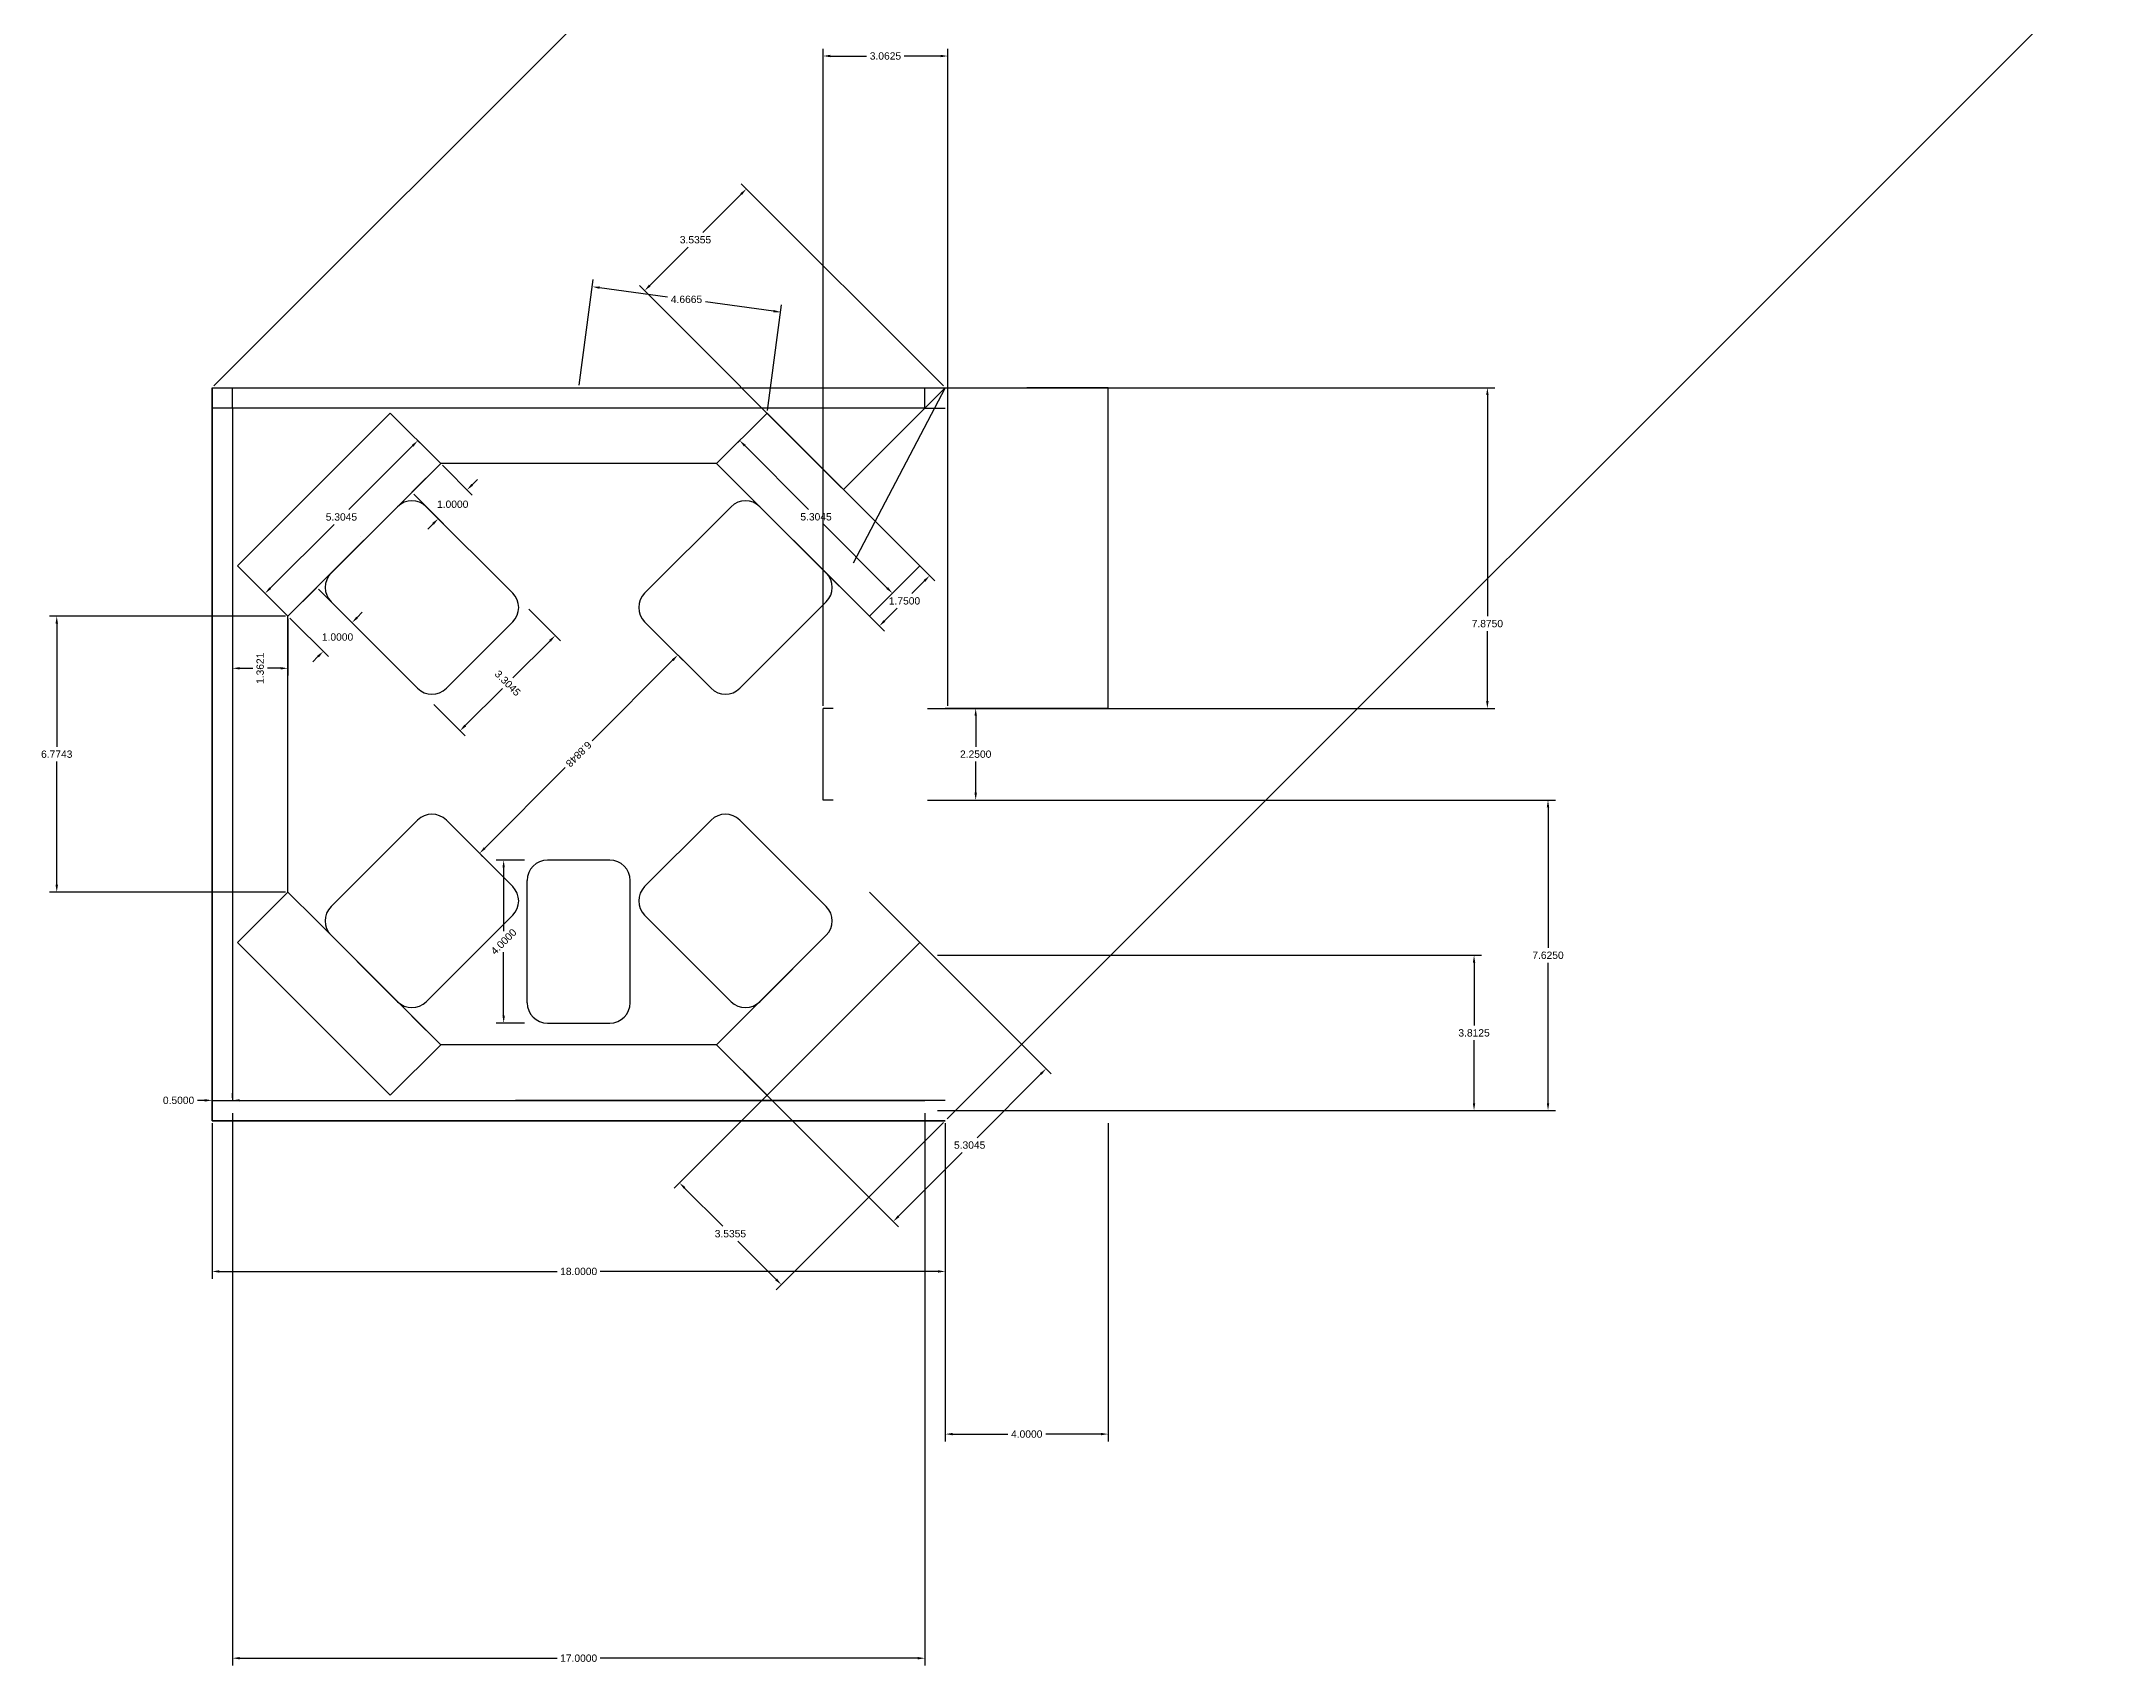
# Model space of a CAD drawing. Header units: inches. Extents: x -3.2 to 47.7, y -12.4 to 47.7.
# Drawn here: x -3.2 to 47.7, y -12.4 to 27.5 of the extents above; entities that cross this region are included whole.
import ezdxf

# ---------------------------------------------------------------- set-up
doc = ezdxf.new("R2010")
doc.units = ezdxf.units.IN
doc.header["$MEASUREMENT"] = 0
doc.styles.get("Standard").update_dxf_attribs({"font": 'arial.ttf'})
doc.dimstyles.get("Standard").update_dxf_attribs({"dimtxt": 0.18, "dimasz": 0.18, "dimexe": 0.18, "dimexo": 0.0625, "dimgap": 0.09, "dimtad": 0, "dimtih": 1, "dimtoh": 1, "dimdec": 4, "dimzin": 0, "dimdsep": 46, "dimtxsty": 'Standard', "dimcen": 0.09, "dimadec": 0, "dimazin": 0, "dimtfac": 1, "dimtdec": 4, "dimtofl": 0, "dimtmove": 0, "dimatfit": 3, "dimfxl": 1, "dimtolj": 1, "dimtzin": 0, "dimarcsym": 0})

# ---------------------------------------------------------------- blocks, each defined once
blk = doc.blocks.new('*D1')
at = {"color": 0, "lineweight": -2, "transparency": 16777216}
for p, q in [((3.613, 14.05), (4.561, 13.102)), ((2.906, 13.343), (3.854, 12.395)), ((4.561, 13.357), (4.688, 13.484)), ((3.599, 12.395), (3.472, 12.268))]:
    blk.add_line(p, q, dxfattribs=at)
at = {"color": 0, "transparency": 16777216}
for points in [[(4.54, 13.378), (4.582, 13.336), (4.434, 13.23)], [(3.578, 12.417), (3.621, 12.374), (3.727, 12.523)]]:
    blk.add_solid(points, dxfattribs=at)
at = {"layer": 'Defpoints', "color": 0, "transparency": 16777216}
for p in [(3.569, 14.094), (2.862, 13.387), (3.727, 12.523)]:
    blk.add_point(p, dxfattribs=at)
at = {"color": 0, "transparency": 16777216, "insert": (4.08, 12.876), "char_height": 0.18, "attachment_point": 5}
blk.add_mtext('\\A1;1.0000', dxfattribs=at)
blk = doc.blocks.new('*D2')
at = {"color": 0, "lineweight": -2, "transparency": 16777216}
for p, q in [((6.657, 17.094), (7.387, 16.363)), ((5.95, 16.387), (6.68, 15.656)), ((7.387, 16.618), (7.515, 16.745)), ((6.426, 15.656), (6.299, 15.529))]:
    blk.add_line(p, q, dxfattribs=at)
at = {"color": 0, "transparency": 16777216}
for points in [[(7.366, 16.639), (7.409, 16.597), (7.26, 16.491)], [(6.405, 15.678), (6.447, 15.635), (6.553, 15.784)]]:
    blk.add_solid(points, dxfattribs=at)
at = {"layer": 'Defpoints', "color": 0, "transparency": 16777216}
for p in [(6.613, 17.138), (5.906, 16.431), (6.553, 15.784)]:
    blk.add_point(p, dxfattribs=at)
at = {"color": 0, "transparency": 16777216, "insert": (6.907, 16.137), "char_height": 0.18, "attachment_point": 5}
blk.add_mtext('\\A1;1.0000', dxfattribs=at)
blk = doc.blocks.new('*D3')
at = {"color": 0, "lineweight": -2, "transparency": 16777216}
for p, q in [((5.923, 17.573), (4.357, 16.007)), ((6.038, 17.713), (6.178, 17.573)), ((2.427, 14.077), (3.993, 15.643)), ((2.288, 13.962), (2.427, 13.822))]:
    blk.add_line(p, q, dxfattribs=at)
at = {"color": 0, "transparency": 16777216}
for points in [[(5.902, 17.594), (5.945, 17.552), (6.051, 17.7)], [(2.406, 14.098), (2.448, 14.056), (2.3, 13.949)]]:
    blk.add_solid(points, dxfattribs=at)
at = {"layer": 'Defpoints', "color": 0, "transparency": 16777216}
for p in [(5.994, 17.757), (2.243, 14.006), (2.3, 13.949)]:
    blk.add_point(p, dxfattribs=at)
at = {"color": 0, "transparency": 16777216, "insert": (4.175, 15.825), "char_height": 0.18, "attachment_point": 5}
blk.add_mtext('\\A1;5.3045', dxfattribs=at)
blk = doc.blocks.new('*D4')
at = {"color": 0, "lineweight": -2, "transparency": 16777216}
for p, q in [((13.962, 17.713), (13.825, 17.576)), ((14.079, 17.576), (15.646, 16.01)), ((17.576, 14.079), (16.009, 15.646)), ((17.712, 13.962), (17.576, 13.825))]:
    blk.add_line(p, q, dxfattribs=at)
at = {"color": 0, "transparency": 16777216}
for points in [[(14.101, 17.597), (14.058, 17.555), (13.952, 17.703)], [(17.597, 14.101), (17.554, 14.058), (17.703, 13.952)]]:
    blk.add_solid(points, dxfattribs=at)
at = {"layer": 'Defpoints', "color": 0, "transparency": 16777216}
for p in [(13.952, 17.703), (14.006, 17.757), (17.757, 14.006)]:
    blk.add_point(p, dxfattribs=at)
at = {"color": 0, "transparency": 16777216, "insert": (15.827, 15.828), "char_height": 0.18, "attachment_point": 5}
blk.add_mtext('\\A1;5.3045', dxfattribs=at)
blk = doc.blocks.new('*D5')
at = {"color": 0, "lineweight": -2, "transparency": 16777216}
for p, q in [((1, 1.562), (1, 1.68)), ((1.5, 1.562), (1.5, 1.68)), ((0.82, 1.5), (0.64, 1.5)), ((1.68, 1.5), (1.86, 1.5))]:
    blk.add_line(p, q, dxfattribs=at)
at = {"color": 0, "transparency": 16777216}
for points in [[(0.82, 1.53), (0.82, 1.47), (1, 1.5)], [(1.68, 1.53), (1.68, 1.47), (1.5, 1.5)]]:
    blk.add_solid(points, dxfattribs=at)
at = {"layer": 'Defpoints', "color": 0, "transparency": 16777216}
for p in [(1, 1.5, 2.5), (1, 1.5), (1.5, 1.5, 2.5)]:
    blk.add_point(p, dxfattribs=at)
at = {"color": 0, "transparency": 16777216, "insert": (0.177, 1.5), "char_height": 0.18, "attachment_point": 5}
blk.add_mtext('\\A1;0.5000', dxfattribs=at)
blk = doc.blocks.new('*D6')
at = {"color": 0, "lineweight": -2, "transparency": 16777216}
for p, q in [((1.5, 1.187), (1.5, -12.378)), ((18.5, 1.187), (18.5, -12.378)), ((1.68, -12.198), (9.475, -12.198)), ((18.32, -12.198), (10.525, -12.198))]:
    blk.add_line(p, q, dxfattribs=at)
at = {"color": 0, "transparency": 16777216}
for points in [[(1.68, -12.168), (1.68, -12.228), (1.5, -12.198)], [(18.32, -12.168), (18.32, -12.228), (18.5, -12.198)]]:
    blk.add_solid(points, dxfattribs=at)
at = {"layer": 'Defpoints', "color": 0, "transparency": 16777216}
for p in [(1.5, 1.25, 2.5), (18.5, 1.25, 2.5), (18.5, -12.198)]:
    blk.add_point(p, dxfattribs=at)
at = {"color": 0, "transparency": 16777216, "insert": (10, -12.198), "char_height": 0.18, "attachment_point": 5}
blk.add_mtext('\\A1;17.0000', dxfattribs=at)
blk = doc.blocks.new('*D7')
at = {"color": 0, "lineweight": -2, "transparency": 16777216}
for p, q in [((16.544, 16.456), (18.745, 14.255)), ((15.307, 15.218), (17.507, 13.018)), ((18.49, 14.255), (18.181, 13.946)), ((17.507, 13.272), (17.817, 13.582))]:
    blk.add_line(p, q, dxfattribs=at)
at = {"color": 0, "transparency": 16777216}
for points in [[(18.469, 14.277), (18.511, 14.234), (18.617, 14.383)], [(17.486, 13.294), (17.528, 13.251), (17.38, 13.145)]]:
    blk.add_solid(points, dxfattribs=at)
at = {"layer": 'Defpoints', "color": 0, "transparency": 16777216}
for p in [(16.5, 16.5), (15.263, 15.263), (18.617, 14.383)]:
    blk.add_point(p, dxfattribs=at)
at = {"color": 0, "transparency": 16777216, "insert": (17.999, 13.764), "char_height": 0.18, "attachment_point": 5}
blk.add_mtext('\\A1;1.7500', dxfattribs=at)
blk = doc.blocks.new('*D8')
at = {"color": 0, "lineweight": -2, "transparency": 16777216}
for p, q in [((12.307, 12.307), (10.328, 10.328)), ((12.478, 12.39), (12.561, 12.307)), ((7.693, 7.693), (9.672, 9.672)), ((7.61, 7.522), (7.693, 7.439))]:
    blk.add_line(p, q, dxfattribs=at)
at = {"color": 0, "transparency": 16777216}
for points in [[(12.328, 12.286), (12.286, 12.328), (12.434, 12.434)], [(7.714, 7.672), (7.672, 7.714), (7.566, 7.566)]]:
    blk.add_solid(points, dxfattribs=at)
at = {"layer": 'Defpoints', "color": 0, "transparency": 16777216}
for p in [(12.434, 12.434), (7.566, 7.566), (7.566, 7.566)]:
    blk.add_point(p, dxfattribs=at)
at = {"color": 0, "transparency": 16777216, "insert": (10, 10), "char_height": 0.18, "attachment_point": 5, "rotation": 225}
blk.add_mtext('\\A1;6.8848', dxfattribs=at)
blk = doc.blocks.new('*D9')
at = {"color": 0, "lineweight": -2, "transparency": 16777216}
for p, q in [((8.778, 13.558), (9.551, 12.785)), ((9.297, 12.785), (8.384, 11.873)), ((6.442, 11.222), (7.215, 10.449)), ((7.215, 10.703), (8.127, 11.616))]:
    blk.add_line(p, q, dxfattribs=at)
at = {"color": 0, "transparency": 16777216}
for points in [[(9.276, 12.807), (9.318, 12.764), (9.424, 12.913)], [(7.193, 10.725), (7.236, 10.682), (7.087, 10.576)]]:
    blk.add_solid(points, dxfattribs=at)
at = {"layer": 'Defpoints', "color": 0, "transparency": 16777216}
for p in [(8.734, 13.603), (6.398, 11.266), (7.087, 10.576)]:
    blk.add_point(p, dxfattribs=at)
at = {"color": 0, "transparency": 16777216, "insert": (8.256, 11.744), "char_height": 0.18, "attachment_point": 5, "rotation": 315}
blk.add_mtext('\\A1;3.3045', dxfattribs=at)
blk = doc.blocks.new('*D10')
at = {"color": 0, "lineweight": -2, "transparency": 16777216}
for p, q in [((2.8, 13.387), (-2.994, 13.387)), ((-2.814, 13.207), (-2.814, 10.182)), ((-2.814, 6.793), (-2.814, 9.818)), ((2.799, 6.613), (-2.994, 6.613))]:
    blk.add_line(p, q, dxfattribs=at)
at = {"color": 0, "transparency": 16777216}
for points in [[(-2.844, 13.207), (-2.784, 13.207), (-2.814, 13.387)], [(-2.844, 6.793), (-2.784, 6.793), (-2.814, 6.613)]]:
    blk.add_solid(points, dxfattribs=at)
at = {"layer": 'Defpoints', "color": 0, "transparency": 16777216}
for p in [(2.862, 13.387), (-2.814, 6.613), (2.862, 6.613)]:
    blk.add_point(p, dxfattribs=at)
at = {"color": 0, "transparency": 16777216, "insert": (-2.814, 10), "char_height": 0.18, "attachment_point": 5}
blk.add_mtext('\\A1;6.7743', dxfattribs=at)
blk = doc.blocks.new('*D11')
at = {"color": 0, "lineweight": -2, "transparency": 16777216}
for p, q in [((1.5, 13.325), (1.5, 11.929)), ((2.862, 13.325), (2.862, 11.929)), ((1.68, 12.109), (1.999, 12.109)), ((2.682, 12.109), (2.363, 12.109))]:
    blk.add_line(p, q, dxfattribs=at)
at = {"color": 0, "transparency": 16777216}
for points in [[(1.68, 12.079), (1.68, 12.139), (1.5, 12.109)], [(2.682, 12.079), (2.682, 12.139), (2.862, 12.109)]]:
    blk.add_solid(points, dxfattribs=at)
at = {"layer": 'Defpoints', "color": 0, "transparency": 16777216}
for p in [(1.5, 13.387), (2.862, 13.387), (1.5, 12.109)]:
    blk.add_point(p, dxfattribs=at)
at = {"color": 0, "transparency": 16777216, "insert": (2.181, 12.109), "char_height": 0.18, "attachment_point": 5, "rotation": 90}
blk.add_mtext('\\A1;1.3621', dxfattribs=at)
blk = doc.blocks.new('*D12')
at = {"color": 0, "lineweight": -2, "transparency": 16777216}
for p, q in [((8.672, 7.398), (7.978, 7.398)), ((8.158, 7.218), (8.158, 5.655)), ((8.158, 3.578), (8.158, 5.14)), ((8.672, 3.398), (7.978, 3.398))]:
    blk.add_line(p, q, dxfattribs=at)
at = {"color": 0, "transparency": 16777216}
for points in [[(8.128, 7.218), (8.188, 7.218), (8.158, 7.398)], [(8.128, 3.578), (8.188, 3.578), (8.158, 3.398)]]:
    blk.add_solid(points, dxfattribs=at)
at = {"layer": 'Defpoints', "color": 0, "transparency": 16777216}
for p in [(8.734, 7.398), (8.158, 3.398), (8.734, 3.398)]:
    blk.add_point(p, dxfattribs=at)
at = {"color": 0, "transparency": 16777216, "insert": (8.158, 5.398), "char_height": 0.18, "attachment_point": 5, "rotation": 45}
blk.add_mtext('\\A1;4.0000', dxfattribs=at)
blk = doc.blocks.new('*D13')
at = {"color": 0, "lineweight": -2, "transparency": 16777216}
for p, q in [((19.063, 19), (32.489, 19)), ((32.309, 18.82), (32.309, 13.388)), ((32.309, 11.305), (32.309, 13.024)), ((19.063, 11.125), (32.489, 11.125))]:
    blk.add_line(p, q, dxfattribs=at)
at = {"color": 0, "transparency": 16777216}
for points in [[(32.279, 18.82), (32.339, 18.82), (32.309, 19)], [(32.279, 11.305), (32.339, 11.305), (32.309, 11.125)]]:
    blk.add_solid(points, dxfattribs=at)
at = {"layer": 'Defpoints', "color": 0, "transparency": 16777216}
for p in [(19, 19, -0.5), (19, 11.125, -0.5), (32.309, 11.125)]:
    blk.add_point(p, dxfattribs=at)
at = {"color": 0, "transparency": 16777216, "insert": (32.309, 13.206), "char_height": 0.18, "attachment_point": 5}
blk.add_mtext('\\A1;7.8750', dxfattribs=at)
blk = doc.blocks.new('*D14')
at = {"color": 0, "lineweight": -2, "transparency": 16777216}
for p, q in [((19, 0.938), (19, -6.875)), ((23, 0.938), (23, -6.875)), ((19.18, -6.695), (20.533, -6.695)), ((22.82, -6.695), (21.467, -6.695))]:
    blk.add_line(p, q, dxfattribs=at)
at = {"color": 0, "transparency": 16777216}
for points in [[(19.18, -6.665), (19.18, -6.725), (19, -6.695)], [(22.82, -6.665), (22.82, -6.725), (23, -6.695)]]:
    blk.add_solid(points, dxfattribs=at)
at = {"layer": 'Defpoints', "color": 0, "transparency": 16777216}
for p in [(19, 1, 2.5), (23, 1, -1.5), (23, -6.695)]:
    blk.add_point(p, dxfattribs=at)
at = {"color": 0, "transparency": 16777216, "insert": (21, -6.695), "char_height": 0.18, "attachment_point": 5}
blk.add_mtext('\\A1;4.0000', dxfattribs=at)
blk = doc.blocks.new('*D15')
at = {"color": 0, "lineweight": -2, "transparency": 16777216}
for p, q in [((16.456, 3.456), (12.348, -0.652)), ((18.956, 0.956), (14.848, -3.152)), ((12.602, -0.652), (13.543, -1.593)), ((14.848, -2.898), (13.907, -1.957))]:
    blk.add_line(p, q, dxfattribs=at)
at = {"color": 0, "transparency": 16777216}
for points in [[(12.623, -0.631), (12.581, -0.673), (12.475, -0.525)], [(14.869, -2.876), (14.826, -2.919), (14.975, -3.025)]]:
    blk.add_solid(points, dxfattribs=at)
at = {"layer": 'Defpoints', "color": 0, "transparency": 16777216}
for p in [(16.5, 3.5), (19, 1), (12.475, -0.525)]:
    blk.add_point(p, dxfattribs=at)
at = {"color": 0, "transparency": 16777216, "insert": (13.725, -1.775), "char_height": 0.18, "attachment_point": 5}
blk.add_mtext('\\A1;3.5355', dxfattribs=at)
blk = doc.blocks.new('*D18')
at = {"color": 0, "lineweight": -2, "transparency": 16777216}
for p, q in [((17.801, 5.95), (21.602, 2.149)), ((14.05, 2.199), (17.851, -1.602)), ((21.347, 2.149), (19.781, 0.583)), ((17.851, -1.347), (19.417, 0.219))]:
    blk.add_line(p, q, dxfattribs=at)
at = {"color": 0, "transparency": 16777216}
for points in [[(21.326, 2.17), (21.368, 2.128), (21.474, 2.277)], [(17.83, -1.326), (17.872, -1.368), (17.724, -1.474)]]:
    blk.add_solid(points, dxfattribs=at)
at = {"layer": 'Defpoints', "color": 0, "transparency": 16777216}
for p in [(17.757, 5.994), (14.006, 2.243), (21.474, 2.277)]:
    blk.add_point(p, dxfattribs=at)
at = {"color": 0, "transparency": 16777216, "insert": (19.599, 0.401), "char_height": 0.18, "attachment_point": 5}
blk.add_mtext('\\A1;5.3045', dxfattribs=at)
blk = doc.blocks.new('*D19')
at = {"color": 0, "lineweight": -2, "transparency": 16777216}
for p, q in [((18.956, 19.044), (13.991, 24.009)), ((13.991, 23.755), (13.05, 22.814)), ((11.746, 21.509), (12.686, 22.45)), ((16.456, 16.544), (11.491, 21.509))]:
    blk.add_line(p, q, dxfattribs=at)
at = {"color": 0, "transparency": 16777216}
for points in [[(13.97, 23.776), (14.012, 23.733), (14.118, 23.882)], [(11.724, 21.53), (11.767, 21.488), (11.618, 21.382)]]:
    blk.add_solid(points, dxfattribs=at)
at = {"layer": 'Defpoints', "color": 0, "transparency": 16777216}
for p in [(11.618, 21.382), (19, 19), (16.5, 16.5)]:
    blk.add_point(p, dxfattribs=at)
at = {"color": 0, "transparency": 16777216, "insert": (12.868, 22.632), "char_height": 0.18, "attachment_point": 5}
blk.add_mtext('\\A1;3.5355', dxfattribs=at)
blk = doc.blocks.new('*D20')
at = {"color": 0, "lineweight": -2, "transparency": 16777216}
for p, q in [((10.008, 19.062), (10.359, 21.658)), ((10.513, 21.456), (12.179, 21.231)), ((14.781, 20.879), (13.115, 21.104)), ((14.633, 18.437), (14.983, 21.034))]:
    blk.add_line(p, q, dxfattribs=at)
at = {"color": 0, "transparency": 16777216}
for points in [[(10.517, 21.485), (10.509, 21.426), (10.335, 21.48)], [(14.785, 20.909), (14.777, 20.85), (14.959, 20.855)]]:
    blk.add_solid(points, dxfattribs=at)
at = {"layer": 'Defpoints', "color": 0, "transparency": 16777216}
for p in [(10.335, 21.48), (10, 19), (14.625, 18.375)]:
    blk.add_point(p, dxfattribs=at)
at = {"color": 0, "transparency": 16777216, "insert": (12.647, 21.168), "char_height": 0.18, "attachment_point": 5}
blk.add_mtext('\\A1;4.6665', dxfattribs=at)
blk = doc.blocks.new('*D21')
at = {"color": 0, "lineweight": -2, "transparency": 16777216}
for p, q in [((1, 0.938), (1, -2.881)), ((19, 0.938), (19, -2.881)), ((1.18, -2.701), (9.475, -2.701)), ((18.82, -2.701), (10.525, -2.701))]:
    blk.add_line(p, q, dxfattribs=at)
at = {"color": 0, "transparency": 16777216}
for points in [[(1.18, -2.671), (1.18, -2.731), (1, -2.701)], [(18.82, -2.671), (18.82, -2.731), (19, -2.701)]]:
    blk.add_solid(points, dxfattribs=at)
at = {"layer": 'Defpoints', "color": 0, "transparency": 16777216}
for p in [(1, 1, -0.5), (19, 1, -0.5), (19, -2.701)]:
    blk.add_point(p, dxfattribs=at)
at = {"color": 0, "transparency": 16777216, "insert": (10, -2.701), "char_height": 0.18, "attachment_point": 5}
blk.add_mtext('\\A1;18.0000', dxfattribs=at)
blk = doc.blocks.new('*D22')
at = {"color": 0, "lineweight": -2, "transparency": 16777216}
for p, q in [((1.044, 19.044), (29.707, 47.707)), ((29.707, 47.452), (38.397, 38.761)), ((47.452, 29.707), (38.761, 38.397)), ((19.044, 1.044), (47.707, 29.707))]:
    blk.add_line(p, q, dxfattribs=at)
at = {"color": 0, "transparency": 16777216}
for points in [[(29.728, 47.473), (29.685, 47.431), (29.579, 47.579)], [(47.473, 29.728), (47.431, 29.685), (47.579, 29.579)]]:
    blk.add_solid(points, dxfattribs=at)
at = {"layer": 'Defpoints', "color": 0, "transparency": 16777216}
for p in [(47.579, 29.579), (1, 19, 2.5), (19, 1, 2.5)]:
    blk.add_point(p, dxfattribs=at)
at = {"color": 0, "transparency": 16777216, "insert": (38.579, 38.579), "char_height": 0.18, "attachment_point": 5}
blk.add_mtext('\\A1;25.4558', dxfattribs=at)
blk = doc.blocks.new('*D23')
at = {"color": 0, "lineweight": -2, "transparency": 16777216}
for p, q in [((18.812, 8.875), (33.978, 8.875)), ((33.798, 8.695), (33.798, 5.244)), ((33.798, 1.43), (33.798, 4.881)), ((18.812, 1.25), (33.978, 1.25))]:
    blk.add_line(p, q, dxfattribs=at)
at = {"color": 0, "transparency": 16777216}
for points in [[(33.768, 8.695), (33.828, 8.695), (33.798, 8.875)], [(33.768, 1.43), (33.828, 1.43), (33.798, 1.25)]]:
    blk.add_solid(points, dxfattribs=at)
at = {"layer": 'Defpoints', "color": 0, "transparency": 16777216}
for p in [(18.75, 8.875, 2.5), (18.75, 1.25, 2.5), (33.798, 1.25)]:
    blk.add_point(p, dxfattribs=at)
at = {"color": 0, "transparency": 16777216, "insert": (33.798, 5.062), "char_height": 0.18, "attachment_point": 5}
blk.add_mtext('\\A1;7.6250', dxfattribs=at)
blk = doc.blocks.new('*D24')
at = {"color": 0, "lineweight": -2, "transparency": 16777216}
for p, q in [((18.812, 5.062), (32.162, 5.062)), ((31.982, 4.882), (31.982, 3.338)), ((31.982, 1.43), (31.982, 2.974)), ((18.812, 1.25), (32.162, 1.25))]:
    blk.add_line(p, q, dxfattribs=at)
at = {"color": 0, "transparency": 16777216}
for points in [[(31.952, 4.882), (32.012, 4.882), (31.982, 5.062)], [(31.952, 1.43), (32.012, 1.43), (31.982, 1.25)]]:
    blk.add_solid(points, dxfattribs=at)
at = {"layer": 'Defpoints', "color": 0, "transparency": 16777216}
for p in [(18.75, 5.062, 2.5), (18.75, 1.25, 2.5), (31.982, 1.25)]:
    blk.add_point(p, dxfattribs=at)
at = {"color": 0, "transparency": 16777216, "insert": (31.982, 3.156), "char_height": 0.18, "attachment_point": 5}
blk.add_mtext('\\A1;3.8125', dxfattribs=at)
blk = doc.blocks.new('*D25')
at = {"color": 0, "lineweight": -2, "transparency": 16777216}
for p, q in [((16, 11.188), (16, 27.324)), ((16.18, 27.144), (17.067, 27.144)), ((18.883, 27.144), (17.995, 27.144)), ((19.063, 11.188), (19.063, 27.324))]:
    blk.add_line(p, q, dxfattribs=at)
at = {"color": 0, "transparency": 16777216}
for points in [[(16.18, 27.174), (16.18, 27.114), (16, 27.144)], [(18.883, 27.174), (18.883, 27.114), (19.063, 27.144)]]:
    blk.add_solid(points, dxfattribs=at)
at = {"layer": 'Defpoints', "color": 0, "transparency": 16777216}
for p in [(16, 27.144), (16, 11.125), (19.063, 11.125)]:
    blk.add_point(p, dxfattribs=at)
at = {"color": 0, "transparency": 16777216, "insert": (17.531, 27.144), "char_height": 0.18, "attachment_point": 5}
blk.add_mtext('\\A1;3.0625', dxfattribs=at)
blk = doc.blocks.new('*D27')
at = {"color": 0, "lineweight": -2, "transparency": 16777216}
for p, q in [((18.563, 11.125), (19.927, 11.125)), ((19.747, 10.945), (19.747, 10.182)), ((19.747, 9.055), (19.747, 9.818)), ((18.563, 8.875), (19.927, 8.875))]:
    blk.add_line(p, q, dxfattribs=at)
at = {"color": 0, "transparency": 16777216}
for points in [[(19.717, 10.945), (19.777, 10.945), (19.747, 11.125)], [(19.717, 9.055), (19.777, 9.055), (19.747, 8.875)]]:
    blk.add_solid(points, dxfattribs=at)
at = {"layer": 'Defpoints', "color": 0, "transparency": 16777216}
for p in [(18.5, 11.125, 2.5), (18.5, 8.875, 2.5), (19.747, 8.875)]:
    blk.add_point(p, dxfattribs=at)
at = {"color": 0, "transparency": 16777216, "insert": (19.747, 10), "char_height": 0.18, "attachment_point": 5}
blk.add_mtext('\\A1;2.2500', dxfattribs=at)

msp = doc.modelspace()

# ---------------------------------------------------------------- linework, layer by layer
for p, q in [((1, 19), (19, 19)), ((1, 19), (1, 1)), ((1, 19, 2.5), (19, 19, 2.5)), ((1, 1, 2.5), (1, 19, 2.5)), ((1, 19, 2.5), (1, 19)), ((1.5, 18.5), (1.5, 19, 2.5)), ((16.49995, 16.50005), (19, 19)), ((19, 19, 2.5), (16.73891, 14.68924)), ((18.5, 18.5), (18.5, 19, 2.5)), ((19, 19, -1.5), (23, 19, -1.5)), ((19, 19, -0.5), (19, 19, -1.5)), ((22, 19, -0.5), (21, 19, 0.5)), ((22.5, 19, -1), (22, 19, -0.5)), ((23, 19, -1.5), (22.5, 19, -1)), ((23, 11.125, -1.5), (23, 19, -1.5)), ((1.5, 18.5), (1, 18.5)), ((1.5, 18.5), (1.5, 1.5)), ((18.5, 18.5), (1.5, 18.5)), ((5.37548, 18.37548), (1.62463, 14.62463)), ((6.61292, 17.13804), (5.37548, 18.37548)), ((13.38708, 17.13804), (14.62452, 18.37548)), ((14.62452, 18.37548), (18.37537, 14.62463)), ((18.5, 18.5), (19, 18.5)), ((6.61292, 17.13804), (2.86207, 13.38719)), ((6.61292, 17.13804), (5.90581, 16.43094)), ((13.38708, 17.13804), (6.61292, 17.13804)), ((13.38708, 17.13804), (17.13793, 13.38719)), ((3.92273, 14.44785), (5.55226, 16.07738)), ((6.25936, 16.07738), (8.38068, 13.95606)), ((13.74064, 16.07738), (11.61932, 13.95606)), ((14.44774, 16.07738), (16.07727, 14.44785)), ((2.86207, 13.38719), (1.62463, 14.62463)), ((17.13793, 13.38719), (18.37537, 14.62463)), ((2.86207, 13.38719), (3.56917, 14.0943)), ((2.86196, 6.61292), (2.86207, 13.38719)), ((3.92273, 13.74075), (6.04405, 11.61942)), ((6.75115, 11.61942), (8.38068, 13.24896)), ((13.24885, 11.61942), (11.61932, 13.24896)), ((16.07727, 13.74075), (13.95595, 11.61942)), ((16.25, 11.125), (16, 11.125)), ((16, 8.875), (16, 11.125)), ((19, 11.125, -0.5), (19, 11.125, -1.5)), ((19, 11.125, -1.5), (23, 11.125, -1.5)), ((23, 11.125, -1.5), (19, 11.125, 2.5)), ((16.25, 8.875), (16, 8.875)), ((19, 8.875, -0.5), (19, 8.875, -1.5)), ((19, 8.875, -1.5), (23, 8.875, -1.5)), ((21, 8.875, 0.5), (22, 8.875, -0.5)), ((3.92262, 6.25936), (6.04394, 8.38068)), ((8.38058, 6.75115), (6.75104, 8.38068)), ((11.61942, 6.75115), (13.24896, 8.38068)), ((16.07738, 6.25936), (13.95606, 8.38068)), ((10.76587, 7.3976), (9.23417, 7.3976)), ((8.73417, 3.8976), (8.73417, 6.8976)), ((11.26587, 3.8976), (11.26587, 6.8976)), ((2.86196, 6.61292), (1.62452, 5.37548)), ((2.86196, 6.61292), (3.56906, 5.90581)), ((17.13804, 6.61292), (18.37548, 5.37548)), ((5.55215, 3.92273), (3.56906, 5.90581)), ((6.25925, 3.92273), (8.38058, 6.04405)), ((13.74075, 3.92273), (11.61942, 6.04405)), ((1.62452, 5.37548), (5.37537, 1.62463)), ((3.92262, 5.55226), (6.61281, 2.86207)), ((16.07738, 5.55226), (13.38719, 2.86207)), ((14.44785, 3.92273, 1), (16.07738, 5.55226, 1)), ((18.37548, 5.37548), (14.62463, 1.62463)), ((6.61281, 2.86207), (5.9057, 3.56917)), ((9.23417, 3.3976), (10.76587, 3.3976)), ((6.61281, 2.86207), (5.37537, 1.62463)), ((13.38719, 2.86207), (6.61281, 2.86207)), ((13.38719, 2.86207), (14.62463, 1.62463)), ((1, 1, 2.5), (1, 1.5, 2.5)), ((1, 1.5, 2.5), (1.5, 1.5, 2.5)), ((1.5, 1.5), (18.5, 1.5)), ((1, 1), (19, 1)), ((19, 1, 2.5), (1, 1, 2.5)), ((1, 1, 2.5), (1, 1)), ((1.5, 1, 2.5), (1, 1, 2.5)), ((1, 1), (19, 1)), ((19, 1, 2.5), (19, 1))]:
    msp.add_line(p, q)
at = {"extrusion": (0, 1, 0)}
msp.add_line((19, 19, 2.5), (21, 19, 0.5), dxfattribs=at)
at = {"extrusion": (-0.707107, 0.707107, 0)}
msp.add_line((4.6491, 15.35101, 1), (4.6491, 15.35101, 1), dxfattribs=at)
at = {"extrusion": (1, 1.97373e-16, 0)}
msp.add_line((19, 11.125), (19, 11.125, 2.5), dxfattribs=at)
at = {"extrusion": (1, -9.4739e-16, 0)}
for p, q in [((19, 8.875), (19, 8.875, 2.5)), ((19, 1.5), (8.45158, 1.5))]:
    msp.add_line(p, q, dxfattribs=at)
at = {"extrusion": (1, 0, 0)}
msp.add_line((19, 8.875, 2.5), (19, 8.875), dxfattribs=at)
at = {"extrusion": (0.707107, -0.707107, 0)}
for p, q in [((19, 8.875, 2.5), (21, 8.875, 0.5)), ((16.07738, 5.55226), (14.44785, 3.92273))]:
    msp.add_line(p, q, dxfattribs=at)
at = {"extrusion": (0.707107, 0, 0.707107)}
for p, q in [((22, 8.875, -0.5), (22.5, 8.875, -1)), ((22.5, 8.875, -1), (23, 8.875, -1.5))]:
    msp.add_line(p, q, dxfattribs=at)
for centre, start, end in [((5.90581, 15.72383), 45, 135), ((14.09419, 15.72383), 45, 135), ((4.27628, 14.0943), 135, 225), ((15.72372, 14.0943), 315, 45), ((8.02713, 13.60251), 315, 45), ((11.97287, 13.60251), 135, 225), ((6.3976, 11.97298), 225, 315), ((13.6024, 11.97298), 225, 315), ((6.39749, 8.02713), 45, 135), ((13.60251, 8.02713), 45, 135), ((9.23417, 6.8976), 90, 180), ((10.76587, 6.8976), 0, 90), ((8.02702, 6.3976), 315, 45), ((11.97298, 6.3976), 135, 225), ((4.27617, 5.90581), 135, 225), ((15.72383, 5.90581), 315, 45), ((5.9057, 4.27628), 225, 315), ((9.23417, 3.8976), 180, 270), ((10.76587, 3.8976), 270, 0), ((14.0943, 4.27628), 225, 315)]:
    msp.add_arc(centre, 0.5, start, end)

# ---------------------------------------------------------------- dimensions: what is measured, and where the dimension line sits
for p1, p2, distance, picture, middle in [((1, 19, 2.5), (19, 1, 2.5), 40.41728, '*D22', (38.57933, 38.57933)), ((19, 19), (16.49995, 16.50005), -6.90386, '*D19', (12.86831, 22.6319)), ((14.62452, 18.37548), (10, 19), -2.5023, '*D20', (12.64714, 21.16753)), ((5.9942, 17.75676), (2.24335, 14.00591), 0.07984, '*D3', (4.17523, 15.82488)), ((17.75665, 14.00591), (14.0058, 17.75676), 0.07598, '*D4', (15.8275, 15.82761)), ((6.61292, 17.13804), (5.90581, 16.43094), 0.91537, '*D2', (6.90663, 16.13722)), ((15.26251, 15.26262), (16.49995, 16.50005), -2.99455, '*D7', (17.99869, 13.76387)), ((3.56917, 14.0943), (2.86207, 13.38719), 1.22271, '*D1', (4.08021, 12.87616)), ((2.86207, 13.38719), (2.86196, 6.61292), -5.67633, '*D10', (-2.81432, 10.00015)), ((2.86207, 13.38719), (1.5, 13.38721), 1.27851, '*D11', (2.18101, 12.10869)), ((8.73424, 13.60251), (6.3976, 11.26587), 0.97557, '*D9', (8.25575, 11.74436)), ((12.43408, 12.43419), (7.56581, 7.56592), 0.00004, '*D8', (9.99997, 10.00003)), ((18.75, 8.875, 2.5), (18.74996, 1.24996, 2.5), 15.04791, '*D23', (33.79789, 5.06241)), ((14.00591, 2.24335), (17.75676, 5.9942), -5.25759, '*D18', (19.59901, 0.4011)), ((19, 1), (16.50005, 3.50005), 5.69231, '*D15', (13.72487, -1.77495))]:
    dim = msp.add_aligned_dim(p1=p1, p2=p2, distance=distance, dimstyle='Standard')
    dim.commit()
    dim.dimension.update_dxf_attribs({"geometry": picture, "text_midpoint": middle})
for base, p1, p2, picture, middle in [((16, 27.14417), (19.0625, 11.125), (16, 11.125), '*D25', (17.53125, 27.14417)), ((1, 1.5), (1.5, 1.5, 2.5), (1, 1.5, 2.5), '*D5', (0.17668, 1.5)), ((18.5, -12.19804), (1.5, 1.25, 2.5), (18.5, 1.25, 2.5), '*D6', (10, -12.19804)), ((19, -2.70144), (1, 1, -0.5), (19, 1, -0.5), '*D21', (10, -2.70144)), ((23, -6.69528), (19, 1, 2.5), (23, 1, -1.5), '*D14', (21, -6.69528))]:
    dim = msp.add_linear_dim(base=base, p1=p1, p2=p2, dimstyle='Standard')
    dim.commit()
    dim.dimension.update_dxf_attribs({"geometry": picture, "text_midpoint": middle})
dim = msp.add_linear_dim(base=(32.30947, 11.125), p1=(19, 19, -0.5), p2=(19, 11.125, -0.5), angle=90, dimstyle='Standard')
dim.commit()
dim.dimension.update_dxf_attribs({"geometry": '*D13', "text_midpoint": (32.30947, 13.20561), "dimtype": 160})
for base, p1, p2, picture, middle in [((19.7466, 8.875), (18.5, 11.125, 2.5), (18.5, 8.875, 2.5), '*D27', (19.7466, 10)), ((8.15787, 3.3976), (8.73417, 7.3976), (8.73417, 3.3976), '*D12', (8.15787, 5.3976)), ((31.98246, 1.24996), (18.74998, 5.06248, 2.5), (18.74996, 1.24996, 2.5), '*D24', (31.98246, 3.15622))]:
    dim = msp.add_linear_dim(base=base, p1=p1, p2=p2, angle=90, dimstyle='Standard')
    dim.commit()
    dim.dimension.update_dxf_attribs({"geometry": picture, "text_midpoint": middle})

doc.saveas('drawing.dxf')
